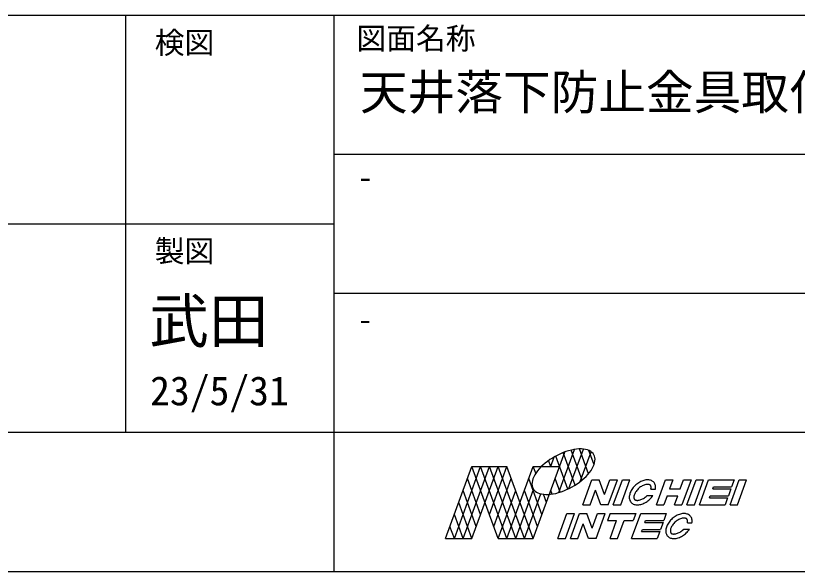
# Model space of a CAD drawing. Units: millimetres on the paper. Extents: x -141 to 141, y -98 to 97.
# Drawn here: x 46.37 to 85.74, y -98.16 to -70.16 of the extents above; entities that cross this region are included whole.
import ezdxf
from ezdxf.enums import TextEntityAlignment as Align

# ---------------------------------------------------------------- set-up
doc = ezdxf.new("R2010")
doc.units = ezdxf.units.MM
doc.layers.add('0-0_文字･図枠･寸法', color=7, linetype='Continuous')
doc.styles.add('ＭＳ ゴシック', font='')
doc.styles.get('ＭＳ ゴシック').set_extended_font_data('MS Gothic')

msp = doc.modelspace()

# ---------------------------------------------------------------- linework, layer by layer
at = {"layer": '0-0_文字･図枠･寸法'}
for p, q in [((51.904, -70.162), (51.904, -91.162)), ((62.404, -70.162), (62.404, -98.162)), ((140.904, -77.162), (62.404, -77.162)), ((62.404, -80.662), (30.904, -80.662)), ((140.904, -84.162), (62.404, -84.162)), ((140.904, -91.162), (30.904, -91.162)), ((73.723, -94.189), (74.512, -92.019)), ((74.221, -92.084), (74.084, -92.127)), ((74.357, -92.049), (74.221, -92.084)), ((74.237, -93.988), (74.961, -92)), ((74.895, -93.563), (74.345, -92.052)), ((74.49, -92.022), (74.357, -92.049)), ((74.618, -92.004), (74.49, -92.022)), ((74.742, -91.994), (74.618, -92.004)), ((74.86, -91.993), (74.742, -91.994)), ((75.22, -93.243), (74.765, -91.993)), ((74.971, -92.001), (74.86, -91.993)), ((75.074, -92.017), (74.971, -92.001)), ((75.169, -92.042), (75.074, -92.017)), ((75.254, -92.075), (75.169, -92.042)), ((75.498, -92.794), (75.233, -92.066)), ((75.33, -92.117), (75.254, -92.075)), ((72.437, -96.508), (74.024, -92.149)), ((73.403, -92.45), (73.275, -92.533)), ((73.32, -92.871), (73.492, -92.398)), ((73.534, -92.373), (73.403, -92.45)), ((73.669, -92.302), (73.534, -92.373)), ((74.177, -94.016), (73.572, -92.353)), ((73.807, -92.236), (73.669, -92.302)), ((73.945, -92.178), (73.807, -92.236)), ((74.084, -92.127), (73.945, -92.178)), ((74.545, -93.815), (73.949, -92.177)), ((74.809, -93.629), (75.353, -92.133)), ((75.395, -92.166), (75.33, -92.117)), ((75.45, -92.223), (75.395, -92.166)), ((75.493, -92.286), (75.45, -92.223)), ((75.524, -92.356), (75.493, -92.286)), ((75.544, -92.432), (75.524, -92.356)), ((75.552, -92.514), (75.544, -92.432)), ((68.024, -96.508), (69.348, -92.871)), ((68.466, -96.508), (69.789, -92.871)), ((68.907, -96.508), (70.231, -92.871)), ((70.672, -96.508), (69.348, -92.871)), ((69.348, -96.508), (70.672, -92.871)), ((69.348, -92.871), (71.113, -92.871)), ((71.113, -96.508), (69.789, -92.871)), ((70.231, -95.296), (71.113, -92.871)), ((71.555, -96.508), (70.231, -92.871)), ((71.996, -96.508), (70.672, -92.871)), ((71.113, -96.508), (72.437, -92.871)), ((72.437, -96.508), (71.113, -92.871)), ((72.564, -93.22), (72.437, -92.871)), ((72.437, -92.871), (73.761, -92.871)), ((72.826, -92.903), (72.734, -93.002)), ((72.928, -92.806), (72.826, -92.903)), ((72.878, -92.871), (72.873, -92.858)), ((72.878, -92.871), (72.888, -92.843)), ((73.037, -92.711), (72.928, -92.806)), ((73.153, -92.62), (73.037, -92.711)), ((73.275, -92.533), (73.153, -92.62)), ((73.32, -92.871), (73.213, -92.578)), ((75.41, -92.979), (75.462, -92.881)), ((75.462, -92.881), (75.502, -92.784)), ((75.502, -92.784), (75.53, -92.69)), ((75.53, -92.69), (75.547, -92.6)), ((75.547, -92.6), (75.552, -92.514)), ((72.577, -93.202), (72.515, -93.301)), ((72.651, -93.101), (72.577, -93.202)), ((72.734, -93.002), (72.651, -93.101)), ((75.098, -93.377), (75.191, -93.279)), ((75.191, -93.279), (75.274, -93.179)), ((75.274, -93.179), (75.347, -93.079)), ((75.347, -93.079), (75.41, -92.979)), ((69.789, -95.296), (69.128, -93.477)), ((70.451, -95.902), (71.334, -93.477)), ((72.878, -95.296), (72.216, -93.477)), ((72.378, -93.68), (72.373, -93.766)), ((72.394, -93.59), (72.378, -93.68)), ((72.423, -93.496), (72.394, -93.59)), ((72.463, -93.4), (72.423, -93.496)), ((72.515, -93.301), (72.463, -93.4)), ((73.792, -94.168), (73.54, -93.477)), ((74.65, -93.747), (74.772, -93.66)), ((74.772, -93.66), (74.888, -93.569)), ((74.888, -93.569), (74.997, -93.474)), ((74.927, -94.812), (75.384, -93.556)), ((74.997, -93.474), (75.098, -93.377)), ((75.384, -93.556), (75.76, -93.556)), ((76.029, -94.294), (75.76, -93.556)), ((76.029, -94.294), (76.298, -93.556)), ((76.217, -94.812), (76.674, -93.556)), ((76.298, -93.556), (76.674, -93.556)), ((76.468, -94.812), (76.925, -93.556)), ((76.845, -94.812), (77.302, -93.556)), ((76.925, -93.556), (77.302, -93.556)), ((77.801, -93.665), (77.749, -93.695)), ((77.853, -93.638), (77.801, -93.665)), ((77.906, -93.614), (77.853, -93.638)), ((77.959, -93.594), (77.906, -93.614)), ((78.012, -93.578), (77.959, -93.594)), ((78.065, -93.565), (78.012, -93.578)), ((78.116, -93.557), (78.065, -93.565)), ((78.167, -93.552), (78.116, -93.557)), ((78.216, -93.552), (78.167, -93.552)), ((78.263, -93.555), (78.216, -93.552)), ((78.308, -93.563), (78.263, -93.555)), ((78.351, -93.575), (78.308, -93.563)), ((78.391, -93.59), (78.351, -93.575)), ((78.429, -93.61), (78.391, -93.59)), ((78.463, -93.633), (78.429, -93.61)), ((78.494, -93.659), (78.463, -93.633)), ((78.521, -93.689), (78.494, -93.659)), ((78.544, -93.722), (78.521, -93.689)), ((78.638, -94.812), (79.095, -93.556)), ((79.095, -93.556), (79.472, -93.556)), ((79.472, -93.556), (79.307, -94.008)), ((79.844, -94.008), (80.009, -93.556)), ((80.386, -93.556), (79.929, -94.812)), ((80.009, -93.556), (80.386, -93.556)), ((80.18, -94.812), (80.637, -93.556)), ((80.556, -94.812), (81.013, -93.556)), ((80.637, -93.556), (81.013, -93.556)), ((80.808, -94.812), (81.265, -93.556)), ((81.265, -93.556), (82.555, -93.556)), ((82.349, -94.812), (82.806, -93.556)), ((82.555, -93.556), (82.427, -93.907)), ((82.726, -94.812), (83.183, -93.556)), ((82.806, -93.556), (83.183, -93.556)), ((69.569, -95.902), (68.907, -94.084)), ((70.672, -96.508), (71.555, -94.084)), ((71.555, -96.508), (72.456, -94.032)), ((72.658, -95.902), (71.996, -94.084)), ((72.373, -93.766), (72.381, -93.848)), ((72.381, -93.848), (72.4, -93.924)), ((72.4, -93.924), (72.432, -93.994)), ((72.432, -93.994), (72.475, -94.058)), ((72.475, -94.058), (72.529, -94.114)), ((73.386, -94.265), (73.32, -94.084)), ((73.98, -94.102), (74.118, -94.044)), ((74.118, -94.044), (74.255, -93.979)), ((74.255, -93.979), (74.39, -93.907)), ((74.39, -93.907), (74.522, -93.83)), ((74.522, -93.83), (74.65, -93.747)), ((75.303, -94.812), (75.572, -94.073)), ((75.841, -94.812), (75.572, -94.073)), ((77.377, -94.081), (77.35, -94.131)), ((77.407, -94.032), (77.377, -94.081)), ((77.44, -93.983), (77.407, -94.032)), ((77.477, -93.936), (77.44, -93.983)), ((77.516, -93.89), (77.477, -93.936)), ((77.559, -93.847), (77.516, -93.89)), ((77.603, -93.805), (77.559, -93.847)), ((77.65, -93.766), (77.603, -93.805)), ((77.699, -93.729), (77.65, -93.766)), ((77.749, -93.695), (77.699, -93.729)), ((78.361, -94.022), (78.367, -93.995)), ((78.361, -94.022), (78.594, -94.022)), ((78.564, -93.758), (78.544, -93.722)), ((78.579, -93.797), (78.564, -93.758)), ((78.591, -93.838), (78.579, -93.797)), ((78.598, -93.881), (78.591, -93.838)), ((78.594, -94.022), (78.6, -93.974)), ((78.601, -93.927), (78.598, -93.881)), ((78.6, -93.974), (78.601, -93.927)), ((79.307, -94.008), (79.844, -94.008)), ((81.477, -94.008), (81.513, -93.907)), ((81.477, -94.008), (82.391, -94.008)), ((81.513, -93.907), (82.427, -93.907)), ((82.391, -94.008), (82.263, -94.359)), ((71.996, -96.508), (72.816, -94.255)), ((72.529, -94.114), (72.595, -94.163)), ((72.595, -94.163), (72.67, -94.205)), ((72.67, -94.205), (72.756, -94.238)), ((72.756, -94.238), (72.851, -94.263)), ((72.851, -94.263), (72.954, -94.28)), ((73.099, -94.69), (72.949, -94.279)), ((72.954, -94.28), (73.065, -94.287)), ((73.065, -94.287), (73.183, -94.286)), ((73.183, -94.286), (73.306, -94.277)), ((73.306, -94.277), (73.435, -94.258)), ((73.435, -94.258), (73.568, -94.231)), ((73.568, -94.231), (73.703, -94.196)), ((73.703, -94.196), (73.841, -94.153)), ((73.841, -94.153), (73.98, -94.102)), ((77.277, -94.381), (77.275, -94.428)), ((77.275, -94.428), (77.277, -94.473)), ((77.283, -94.332), (77.277, -94.381)), ((77.277, -94.473), (77.284, -94.517)), ((77.294, -94.283), (77.283, -94.332)), ((77.309, -94.232), (77.294, -94.283)), ((77.327, -94.182), (77.309, -94.232)), ((77.35, -94.131), (77.327, -94.182)), ((77.505, -94.399), (77.504, -94.414)), ((78.12, -94.389), (78.159, -94.353)), ((78.159, -94.353), (78.169, -94.342)), ((78.169, -94.342), (78.463, -94.342)), ((78.351, -94.483), (78.392, -94.437)), ((78.392, -94.437), (78.429, -94.39)), ((78.429, -94.39), (78.463, -94.342)), ((79.179, -94.359), (79.015, -94.812)), ((79.179, -94.359), (79.716, -94.359)), ((79.552, -94.812), (79.716, -94.359)), ((81.312, -94.46), (81.349, -94.359)), ((81.349, -94.359), (82.263, -94.359)), ((69.348, -96.508), (68.686, -94.69)), ((74.927, -94.812), (75.303, -94.812)), ((76.217, -94.812), (75.841, -94.812)), ((76.468, -94.812), (76.845, -94.812)), ((77.284, -94.517), (77.294, -94.559)), ((77.294, -94.559), (77.309, -94.598)), ((77.309, -94.598), (77.328, -94.635)), ((77.328, -94.635), (77.35, -94.668)), ((77.35, -94.668), (77.377, -94.699)), ((77.377, -94.699), (77.407, -94.726)), ((77.407, -94.726), (77.44, -94.75)), ((77.44, -94.75), (77.477, -94.77)), ((77.477, -94.77), (77.516, -94.786)), ((77.516, -94.786), (77.559, -94.799)), ((77.559, -94.799), (77.604, -94.807)), ((77.604, -94.807), (77.65, -94.812)), ((77.65, -94.812), (77.699, -94.812)), ((77.699, -94.812), (77.749, -94.808)), ((77.749, -94.808), (77.801, -94.801)), ((77.801, -94.801), (77.853, -94.789)), ((77.853, -94.789), (77.906, -94.774)), ((77.906, -94.774), (77.959, -94.754)), ((77.959, -94.754), (78.012, -94.731)), ((78.012, -94.731), (78.065, -94.705)), ((78.065, -94.705), (78.117, -94.675)), ((78.117, -94.675), (78.167, -94.642)), ((78.167, -94.642), (78.216, -94.606)), ((78.216, -94.606), (78.263, -94.567)), ((78.263, -94.567), (78.309, -94.526)), ((78.309, -94.526), (78.351, -94.483)), ((78.638, -94.812), (79.015, -94.812)), ((79.552, -94.812), (79.929, -94.812)), ((80.18, -94.812), (80.556, -94.812)), ((80.808, -94.812), (82.098, -94.812)), ((82.349, -94.812), (82.726, -94.812)), ((73.681, -96.508), (74.138, -95.253)), ((74.138, -95.253), (74.515, -95.253)), ((74.309, -96.508), (74.766, -95.253)), ((74.766, -95.253), (75.143, -95.253)), ((75.411, -95.991), (75.143, -95.253)), ((75.411, -95.991), (75.68, -95.253)), ((75.6, -96.508), (76.057, -95.253)), ((75.68, -95.253), (76.057, -95.253)), ((76.308, -95.253), (76.18, -95.604)), ((77.393, -96.508), (77.85, -95.253)), ((77.85, -95.253), (79.14, -95.253)), ((79.14, -95.253), (79.012, -95.604)), ((79.903, -95.262), (79.85, -95.274)), ((79.954, -95.254), (79.903, -95.262)), ((80.005, -95.249), (79.954, -95.254)), ((80.054, -95.249), (80.005, -95.249)), ((80.101, -95.252), (80.054, -95.249)), ((80.147, -95.26), (80.101, -95.252)), ((80.189, -95.272), (80.147, -95.26)), ((68.907, -96.508), (68.466, -95.296)), ((76.18, -95.604), (76.637, -95.604)), ((76.308, -96.508), (76.637, -95.604)), ((78.062, -95.705), (78.098, -95.604)), ((78.098, -95.604), (79.012, -95.604)), ((79.315, -95.633), (79.278, -95.68)), ((79.354, -95.587), (79.315, -95.633)), ((79.397, -95.543), (79.354, -95.587)), ((79.441, -95.502), (79.397, -95.543)), ((79.488, -95.463), (79.441, -95.502)), ((79.537, -95.426), (79.488, -95.463)), ((79.587, -95.392), (79.537, -95.426)), ((79.639, -95.362), (79.587, -95.392)), ((79.691, -95.335), (79.639, -95.362)), ((79.744, -95.311), (79.691, -95.335)), ((79.797, -95.291), (79.744, -95.311)), ((79.85, -95.274), (79.797, -95.291)), ((80.23, -95.287), (80.189, -95.272)), ((80.267, -95.306), (80.23, -95.287)), ((80.301, -95.329), (80.267, -95.306)), ((80.332, -95.356), (80.301, -95.329)), ((80.359, -95.386), (80.332, -95.356)), ((80.382, -95.419), (80.359, -95.386)), ((80.402, -95.455), (80.382, -95.419)), ((80.418, -95.494), (80.402, -95.455)), ((80.429, -95.535), (80.418, -95.494)), ((80.436, -95.578), (80.429, -95.535)), ((80.439, -95.623), (80.436, -95.578)), ((80.438, -95.67), (80.439, -95.623)), ((68.466, -96.508), (68.245, -95.902)), ((74.686, -96.508), (74.954, -95.77)), ((75.223, -96.508), (74.954, -95.77)), ((78.062, -95.705), (78.976, -95.705)), ((78.976, -95.705), (78.848, -96.056)), ((79.122, -96.029), (79.115, -96.077)), ((79.132, -95.979), (79.122, -96.029)), ((79.147, -95.929), (79.132, -95.979)), ((79.166, -95.879), (79.147, -95.929)), ((79.188, -95.828), (79.166, -95.879)), ((79.215, -95.778), (79.188, -95.828)), ((79.245, -95.729), (79.215, -95.778)), ((79.278, -95.68), (79.245, -95.729)), ((79.997, -96.049), (80.007, -96.039)), ((80.007, -96.039), (80.301, -96.039)), ((80.199, -95.719), (80.205, -95.692)), ((80.199, -95.719), (80.432, -95.719)), ((80.267, -96.087), (80.301, -96.039)), ((80.432, -95.719), (80.438, -95.67)), ((79.115, -96.077), (79.113, -96.125)), ((79.113, -96.125), (79.115, -96.17)), ((79.115, -96.17), (79.122, -96.214)), ((79.122, -96.214), (79.132, -96.256)), ((79.132, -96.256), (79.147, -96.295)), ((79.147, -96.295), (79.166, -96.332)), ((79.166, -96.332), (79.188, -96.365)), ((79.188, -96.365), (79.215, -96.396)), ((79.215, -96.396), (79.245, -96.423)), ((79.245, -96.423), (79.278, -96.447)), ((79.798, -96.451), (79.851, -96.428)), ((79.851, -96.428), (79.903, -96.402)), ((79.903, -96.402), (79.955, -96.372)), ((79.955, -96.372), (80.005, -96.339)), ((80.005, -96.339), (80.054, -96.303)), ((80.054, -96.303), (80.102, -96.264)), ((80.102, -96.264), (80.147, -96.223)), ((80.147, -96.223), (80.19, -96.179)), ((80.19, -96.179), (80.23, -96.134)), ((80.23, -96.134), (80.267, -96.087)), ((68.024, -96.508), (69.348, -96.508)), ((70.672, -96.508), (72.437, -96.508)), ((74.309, -96.508), (74.686, -96.508)), ((75.6, -96.508), (75.223, -96.508)), ((76.308, -96.508), (76.684, -96.508)), ((77.393, -96.508), (78.683, -96.508)), ((79.278, -96.447), (79.315, -96.467)), ((79.315, -96.467), (79.355, -96.483)), ((79.355, -96.483), (79.397, -96.496)), ((79.397, -96.496), (79.442, -96.504)), ((79.442, -96.504), (79.489, -96.508)), ((79.489, -96.508), (79.537, -96.509)), ((79.537, -96.509), (79.588, -96.505)), ((79.588, -96.505), (79.639, -96.498)), ((79.639, -96.498), (79.692, -96.486)), ((79.692, -96.486), (79.744, -96.47)), ((79.744, -96.47), (79.798, -96.451)), ((-141.096, -98.162), (140.904, -98.162))]:
    msp.add_line(p, q, dxfattribs=at)
for points in [[(140.904, -70.162), (30.904, -70.162), (30.904, -98.162)], [(78.34, -93.829), (78.335, -93.824), (78.33, -93.819), (78.324, -93.814), (78.318, -93.81), (78.311, -93.806), (78.303, -93.802), (78.295, -93.798), (78.286, -93.794), (78.275, -93.791), (78.264, -93.788), (78.252, -93.785), (78.238, -93.783), (78.224, -93.781), (78.209, -93.78), (78.193, -93.78), (78.176, -93.781), (78.158, -93.782), (78.142, -93.784), (78.1, -93.791), (78.059, -93.802), (78.016, -93.816), (77.972, -93.834), (77.928, -93.856), (77.884, -93.881), (77.84, -93.91), (77.797, -93.941), (77.756, -93.975), (77.717, -94.011), (77.681, -94.05), (77.647, -94.089), (77.616, -94.13), (77.589, -94.171), (77.565, -94.213), (77.546, -94.253), (77.53, -94.293), (77.518, -94.33), (77.509, -94.368), (77.507, -94.383), (77.505, -94.399)], [(78.367, -93.995), (78.369, -93.981), (78.371, -93.965), (78.372, -93.95), (78.372, -93.935), (78.372, -93.922), (78.371, -93.91), (78.37, -93.898), (78.367, -93.887), (78.365, -93.877), (78.362, -93.869), (78.359, -93.86), (78.356, -93.853), (78.352, -93.846), (78.348, -93.84), (78.344, -93.834), (78.34, -93.829)], [(77.504, -94.414), (77.504, -94.428), (77.504, -94.442), (77.505, -94.454), (77.507, -94.466), (77.509, -94.477), (77.511, -94.486), (77.514, -94.495), (77.517, -94.503), (77.52, -94.511), (77.524, -94.518), (77.528, -94.524), (77.532, -94.53), (77.536, -94.535), (77.541, -94.54), (77.546, -94.545), (77.552, -94.549), (77.558, -94.554), (77.565, -94.558), (77.573, -94.562), (77.581, -94.566), (77.591, -94.57), (77.601, -94.573), (77.612, -94.576), (77.625, -94.579), (77.638, -94.581), (77.652, -94.583), (77.667, -94.583), (77.683, -94.584), (77.7, -94.583), (77.718, -94.582), (77.737, -94.58), (77.756, -94.577), (77.774, -94.573), (77.817, -94.562), (77.86, -94.548), (77.904, -94.529), (77.948, -94.508), (77.992, -94.483), (78.036, -94.454)], [(78.036, -94.454), (78.079, -94.423), (78.12, -94.389)], [(81.312, -94.46), (82.226, -94.46), (82.098, -94.812)], [(73.681, -96.508), (74.058, -96.508), (74.515, -95.253)], [(76.308, -95.253), (77.598, -95.253), (77.47, -95.604)], [(76.684, -96.508), (77.013, -95.604), (77.47, -95.604)], [(80.178, -95.526), (80.173, -95.521), (80.168, -95.516), (80.162, -95.511), (80.156, -95.507), (80.149, -95.503), (80.142, -95.498), (80.133, -95.495), (80.124, -95.491), (80.113, -95.487), (80.102, -95.484), (80.09, -95.482), (80.076, -95.48), (80.062, -95.478), (80.047, -95.477), (80.031, -95.477), (80.014, -95.478), (79.996, -95.479), (79.98, -95.481), (79.939, -95.488), (79.897, -95.499), (79.855, -95.513), (79.811, -95.531), (79.766, -95.553), (79.722, -95.578), (79.678, -95.606), (79.635, -95.638), (79.594, -95.672), (79.555, -95.708), (79.519, -95.746), (79.485, -95.786), (79.454, -95.827), (79.427, -95.868), (79.404, -95.909), (79.384, -95.95), (79.368, -95.99), (79.356, -96.027), (79.347, -96.065), (79.345, -96.08), (79.343, -96.096)], [(80.205, -95.692), (80.207, -95.678), (80.209, -95.662), (80.21, -95.647), (80.211, -95.632), (80.21, -95.619), (80.209, -95.606), (80.208, -95.595), (80.206, -95.584), (80.203, -95.574), (80.2, -95.565), (80.197, -95.557), (80.194, -95.55), (80.19, -95.543), (80.186, -95.537), (80.182, -95.531), (80.178, -95.526)], [(79.831, -96.18), (79.874, -96.151), (79.917, -96.12), (79.958, -96.086), (79.997, -96.049)], [(77.897, -96.157), (77.934, -96.056), (78.848, -96.056)], [(77.897, -96.157), (78.811, -96.157), (78.683, -96.508)], [(79.343, -96.096), (79.342, -96.111), (79.342, -96.125), (79.342, -96.139), (79.343, -96.151), (79.345, -96.163), (79.347, -96.173), (79.349, -96.183), (79.352, -96.192), (79.355, -96.2), (79.359, -96.208), (79.362, -96.214), (79.366, -96.221), (79.37, -96.226), (79.375, -96.232), (79.379, -96.237), (79.384, -96.242), (79.39, -96.246), (79.396, -96.251), (79.403, -96.255), (79.411, -96.259), (79.419, -96.263), (79.429, -96.267), (79.439, -96.27), (79.45, -96.273), (79.463, -96.276), (79.476, -96.278), (79.49, -96.279), (79.505, -96.28), (79.522, -96.281), (79.539, -96.28), (79.556, -96.279), (79.575, -96.276), (79.594, -96.273), (79.612, -96.27), (79.655, -96.259), (79.698, -96.244), (79.742, -96.226), (79.786, -96.205), (79.831, -96.18)]]:
    msp.add_lwpolyline(points, dxfattribs=at)

# ---------------------------------------------------------------- texts
at = {"layer": '0-0_文字･図枠･寸法', "style": 'ＭＳ ゴシック'}
for s, height, p in [('検図', 1.1, (53.378, -72.401)), ('図面名称', 1.1, (63.531, -72.193)), ('天井落下防止金具取付イメージ図(WBBｶﾁｯﾄﾜｲﾔｰS・BBｸﾘｯﾊﾟｰ丸鋼φ9用)', 1.76, (63.71, -75.425)), ('-', 1.1, (63.605, -79.185)), ('製図', 1.1, (53.378, -82.901)), ('武田', 2.199, (53.104, -87.3)), ('-', 1.1, (63.603, -86.352)), ('23/5/31', 1.466, (53.146, -90.236))]:
    msp.add_text(s, height=height, dxfattribs=at).set_placement(p, align=Align.BOTTOM_LEFT)

doc.saveas('drawing.dxf')
